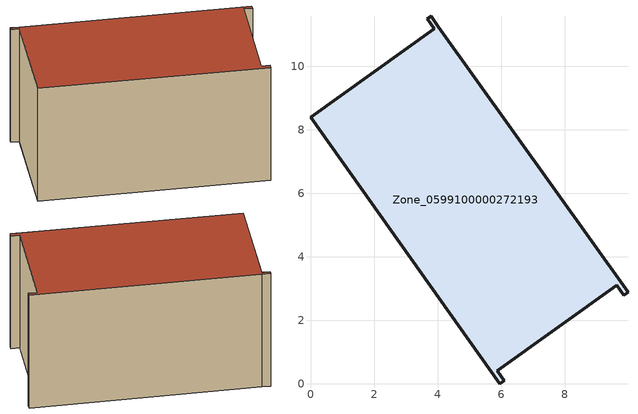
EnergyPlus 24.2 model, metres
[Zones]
Zone_0599100000272193
 floor ground (C_G): 3.8,11.57 4.02,11.24 9.99,2.89 9.86,2.79 9.64,3.1 5.88,0.41 6.1,0.1 5.95,0 0,8.39 3.9,11.18 3.68,11.49 z0
 wall outside (C_F): 5.95,0 6.1,0.1 5.88,0.41 9.64,3.1 9.86,2.79 9.99,2.89 4.02,11.24 3.8,11.57 3.68,11.49 3.9,11.18 0,8.39 5.95,0 z0:5.86
 roof outside (C_R): 4.02,11.24 3.8,11.57 3.68,11.49 3.9,11.18 0,8.39 5.95,0 6.1,0.1 5.88,0.41 9.64,3.1 9.86,2.79 9.99,2.89 z5.86
[BUILDING]
Pand.0599100000272193: North Axis=0; Terrain=City; Loads Convergence Tolerance Value=0.04; Temperature Convergence Tolerance Value=0.4; Solar Distribution=FullExterior; Maximum Number of Warmup Days=25; Minimum Number of Warmup Days=1
[Site:Location]
Rotterdam.The.Hague.AP_ZH_NLD Design_Conditions: Latitude=51.96; Longitude=4.45; Time Zone=1; Elevation=-4.5
[SITE:GROUNDTEMPERATURE:BUILDINGSURFACE]
18, 18, 18, 18, 18, 18, 18, 18, 18, 18, 18, 18
[MATERIAL] Thermal Absorptance=0.9; Solar Absorptance=0.7; Visible Absorptance=0.7
Name | Roughness | Thickness | Conductivity | Density | Specific Heat
G.TI.1975-1991 | MediumSmooth | 0.15 | 0.288461 | 540 | 1210
F.TI.1975-1991 | Rough | 0.3 | 0.230769 | 1920 | 840
R.TI.1975-1991 | MediumRough | 0.2 | 0.153846 | 1500 | 1000
[CONSTRUCTION]
C_G: G.TI.1975-1991
C_F: F.TI.1975-1991
C_R: R.TI.1975-1991
[ZONE]
Zone_0599100000272193: Type=1; Multiplier=1; Ceiling Height=Autocalculate; Volume=Autocalculate; Floor Area=autocalculate; Part of Total Floor Area=Yes
[ZONEINFILTRATION:DESIGNFLOWRATE]
Infil_Zone_0599100000272193: Zone or ZoneList or Space or SpaceList=Zone_0599100000272193; Schedule=AlwaysOn; Design Flow Rate Calculation Method=Flow/Area; Flow Rate per Floor Area=0.003; Constant Term Coefficient=1; Temperature Term Coefficient=0; Velocity Term Coefficient=0; Velocity Squared Term Coefficient=0
[HVACTEMPLATE:ZONE:IDEALLOADSAIRSYSTEM]
Zone_0599100000272193: Maximum Heating Supply Air Temperature=50; Minimum Cooling Supply Air Temperature=13; Maximum Heating Supply Air Humidity Ratio=0.0156; Minimum Cooling Supply Air Humidity Ratio=0.0077; Heating Limit=NoLimit; Cooling Limit=NoLimit; Dehumidification Control Type=ConstantSensibleHeatRatio; Cooling Sensible Heat Ratio=0.7; Dehumidification Setpoint=60; Humidification Control Type=None; Humidification Setpoint=30; Outdoor Air Method=None; Outdoor Air Flow Rate per Person=0.00944; Outdoor Air Flow Rate per Zone Floor Area=0; Outdoor Air Flow Rate per Zone=0; Demand Controlled Ventilation Type=None; Outdoor Air Economizer Type=NoEconomizer; Heat Recovery Type=None; Sensible Heat Recovery Effectiveness=0.7; Latent Heat Recovery Effectiveness=0.65
[ZONECONTROL:THERMOSTAT]
ThermostatControl_Zone_0599100000272193: Zone or ZoneList=Zone_0599100000272193; Control Type Schedule=DualSetpointControlType; Control 1=Thermostat_Zone_0599100000272193; Temperature Difference Between Cutout And Setpoint=0
[THERMOSTATSETPOINT:DUALSETPOINT]
Thermostat_Zone_0599100000272193: Heating Setpoint Temperature Schedule=HeatingSetpoint_Zone_0599100000272193; Cooling Setpoint Temperature Schedule=CoolingSetpoint_Zone_0599100000272193
[SCHEDULE:COMPACT]
HeatingSetpoint_Zone_0599100000272193: Through: 12/31, For: AllDays, Until: 24:00, 21
CoolingSetpoint_Zone_0599100000272193: Through: 12/31, For: AllDays, Until: 24:00, 24
DualSetpointControlType: Through: 12/31, For: AllDays, Until: 24:00, 4
AlwaysOn: Through: 12/31, For: AllDays, Until: 24:00, 1
